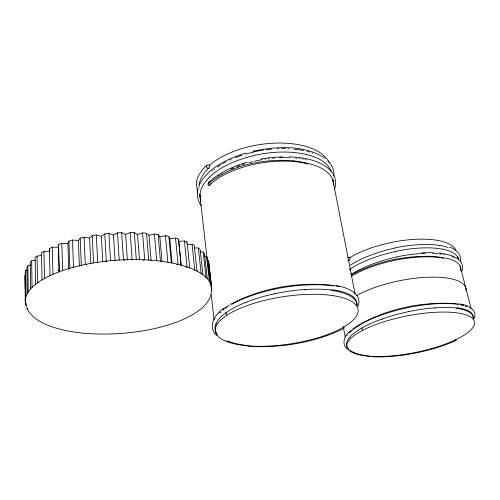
<?xml version="1.0" encoding="UTF-8"?>
<svg xmlns="http://www.w3.org/2000/svg" width="500" height="500" viewBox="0 0 500 500"><rect width="100%" height="100%" fill="white"/><g stroke="black" fill="none" stroke-linecap="round" stroke-linejoin="round"><path stroke-width="0.75" d="M208.8 266.881L208.944 265.381L211.6 291.312A93.481 34.85 -4.2 0 1 211.4 292.275M59.062 271.894L58.331 247.188C57.344 242.138 65.444 243.594 67.844 243.663C68.375 238.75 75.319 240.25 78.338 240.625C80.025 236.106 86.125 237.256 89.594 238.144L92.225 235.644L96.294 235L101.394 236.275L104.75 233.906L108.919 233.487L113.488 235.05L117.494 232.862L121.675 232.675L125.625 234.5L130.194 232.531L134.3 232.575L137.55 234.625C140.925 233.019 146.469 231.513 149.031 235.419L151.1 260.6M333.806 176.25C334.656 170.544 331.994 164.894 328.05 160.881M196.637 181.788L197.006 180.012A68.075 33.644 -8.8 0 1 206.156 165.875A2.581 1.325 -6.4 0 1 209.237 165.056L209.431 165.081M460.275 260.781C461.65 253.95 455.25 248.906 449.444 246.981M186.762 243.219C187.881 239.644 179.462 241.562 178.706 241.425C179.856 236.475 171.831 238.519 169.794 238.863C169.381 234.037 162.45 236.281 159.844 236.844C158.188 232.406 152.119 234.394 149.031 235.419M198.181 188.206C196.438 194.131 197.556 200.837 201.319 205.769M27 270.181L25.644 270.594L25.256 272.188L25.531 298.231M334.306 189.525C336.644 183.988 335.781 177.438 332.294 172.575M461.681 271.719C463.8 267.362 462.219 261.956 458.3 259.2M474.162 318.531C478.106 309.825 467.038 304.819 460.062 304.012M216 324.144L216.175 323.731M358.038 306.244C363.131 293.35 346.125 286.938 336.206 285.625M210.531 296.494C205.406 308.431 193.081 314.881 181.875 320.025C161.225 328.581 138.887 332.35 116.675 333.731C94.931 334.731 72.669 333.713 51.869 326.781C42.013 323.2 31.531 318.1 26.8 308.175M199.456 184.581C208.562 167.144 228.106 158.594 245.994 153.031M346.931 335.531L347.275 334.963M30.838 265L27.856 265.7L26.956 267.306L27.256 293.594M349.6 337.731L349.9 337.375M26.744 307.013L26.163 305.7A93.481 34.85 -4.2 0 1 25.394 302.762L25.269 301.294A93.481 34.85 -4.2 0 1 30.594 288.925L32.044 287.406A93.481 34.85 -4.2 0 1 35.538 284.312L37.506 282.831A93.481 34.85 -4.2 0 1 50.025 275.637L52.938 274.319A93.481 34.85 -4.2 0 1 59.35 271.75L62.675 270.562A93.481 34.85 -4.2 0 1 81.344 265.319L85.281 264.469A93.481 34.85 -4.2 0 1 119.237 260.025L123.481 259.806A93.481 34.85 -4.2 0 1 167.881 262.238L171.337 262.869A93.481 34.85 -4.2 0 1 211.756 289.894M349.025 332.631L350.131 331.438M349.394 331.669C344.3 335.694 341.494 344.162 346.987 349.05M35.156 260.219L31.662 260.819L30.244 262.413L30.594 288.925M219.481 312.769L220.181 312.056M209.219 185.469L210.519 184.237A67.162 31.85 -8.8 0 1 307.994 163.956M350.737 330.838L351.388 330.238M208.75 185.338A2.606 1.288 -6.5 0 1 208.3 183.756C231.675 164.425 263.975 158.569 293.581 160.781M209.288 165.531L209.725 165.138M208.738 182.325C217.731 173.931 229 168.431 240.5 164.35L247.444 162.15M222.544 309.906L224.331 308.475M224.475 307.913C215.4 313.137 206.825 326.819 216.688 335.406M352.8 329.025L353.562 328.413M41.444 255.538L37.044 256.05L35.106 257.6L35.538 284.312M354.363 327.806C384.244 308.988 421.125 301.319 456.169 303.644M225.294 307.762L229.537 304.938M105.156 261.906L106.294 261.144L104.75 233.906M351.287 276.312L351.863 275.963A63.106 21.931 -11.7 0 1 443.75 258.238L443.125 257.913A22.944 8.181 -12.6 0 0 442.131 257.65L442 257.613A48.494 17.069 -12 0 0 431.831 256.394M349.425 257.894L350.019 257.531M49.975 251.119L43.931 251.488L41.513 252.956L42.044 279.856M351.119 275.025C375.625 261.613 404.075 255.581 431.906 256.331M230.694 304.237C261.231 288.006 297.081 281.825 331.394 285.144M343.256 327.356L341.688 328.231A72.181 23.875 -8.7 0 1 220.025 338.031A72.181 23.875 -8.7 0 1 297.125 295.025A72.181 23.875 -8.7 0 1 343.256 327.356A2.544 1.65 -84.6 0 0 343.094 326.7M50.025 275.637L49.363 248.588L52.231 247.231L58.331 247.188M455.613 339.794L453.975 340.556A64.981 18.738 -11.1 0 1 348.594 349.888A64.981 18.738 -11.1 0 1 428.381 312.806A64.981 18.738 -11.1 0 1 455.613 339.794A2.281 1.737 -86.7 0 0 455.412 339.206M245.712 302.694L246.762 302.275M381.844 319.369L382.856 319.012M143.231 260.3L144.694 259.819L142.575 232.906M252.919 151.225C276.569 146.381 303.962 144.444 325.069 158.287M261.388 158.919L268.488 157.838L282.525 156.794M176.619 264.556L178.069 264.35L175.512 238.038M38.994 282.656L37.506 282.831L37.044 256.05M185.644 267.119L187.094 266.981L184.425 240.919M434.681 308.113L435.613 308.044M304.538 289.825L305.637 289.756M187.156 244.438L192.062 244.269L194.275 245.456L197.044 271.181M421.856 252.769L433.344 252.644M194.469 247.938L198.331 248.012L200.081 249.319L202.9 274.781M289.694 156.825C303.781 157.556 319.219 159.856 329.963 169.831M200.244 251.856L203.169 252.081L204.438 253.469L207.288 278.669M438.519 253L443.231 253.619M204.513 256.1L206.55 256.381L207.338 257.831L210.188 282.762M86.688 264.681L85.281 264.469L84.069 237.188M332.775 285.338L339.175 286.575M457.238 303.794L459.281 304.144M443.969 253.738L451.938 255.75L457.581 258.669M207.025 260.538L208.463 260.837L208.75 262.137L211.612 287M461.181 304.544L462.081 304.769M305.719 163.019L305.881 163.069A24.362 12.006 -9.9 0 1 307.131 163.475L308.012 163.9M462.944 305L463.762 305.25M228.969 341.812L228.381 341.6M124.812 260.369L123.481 259.806L121.675 232.675M354.106 352.837L353.694 352.65M247.444 345.85L247.625 345.906A4.431 1.375 -7.9 0 0 247.85 345.956A8.631 2.688 -7.9 0 0 248.106 346L248.938 346.112A28.394 8.994 -8.2 0 0 249.587 346.194L250.081 346.244A53.663 17.387 -8.6 0 0 260.019 346.719C285.175 346.75 310.494 342.331 333.9 333.025A73.9 24.431 -8.7 0 0 343.606 328.444A2.544 0.794 -9.9 0 0 343.656 327.419M466.006 306.069L466.681 306.369M368.219 356.213L368.356 356.275A3.987 1.1 -10.2 0 0 368.531 356.319A7.769 2.15 -10.3 0 0 368.725 356.356L369.375 356.45A25.587 7.156 -10.6 0 0 369.894 356.512L370.288 356.556A48.356 13.731 -10.9 0 0 378.444 356.919C401.331 356.781 424.137 352.3 445.694 344.712A66.544 19.175 -11.2 0 0 455.519 340.725A2.312 0.625 -11.8 0 0 455.925 339.85M197.275 191.275L197.825 192.569M343.206 327.137L343.162 326.969A2.544 1.587 -85.6 0 0 343.038 326.744M457.794 256.894L458.569 259.919M460.131 265.969L471.2 308.931M49.363 248.588L49.819 250.481M348.694 259.713L348.881 260.663A2.394 1.55 55.6 0 1 348.225 260.375M350.469 268.825L350.575 269.375M351.725 275.275L351.863 275.963M362.031 328.175L362.488 330.513M332.856 179.744L355.056 293.812M343.519 327.994L345.181 337.056M208.538 167.906L208.625 168.594M209.638 176.938L209.706 177.5M210.438 183.531L210.519 184.237M226.131 312.962L226.45 315.581M350.056 257.75L350.069 257.913A2.387 1.606 -78.6 0 1 348.919 260.65M208.463 260.837L211.306 285.6M210.725 283.675L210.9 285.2M211.25 288.256L211.6 291.312M199.719 194.037L206.981 257.656M211.144 294.125L214.069 319.731M206.55 256.381L209.4 281.4M203.169 252.081L206.012 277.362M198.331 248.012L201.137 273.562M192.062 244.269L194.812 270.081M187.075 241.969L189.769 267.95M178.569 238.925L181.163 265.156M178.781 242.194L181.062 265.219M169.794 238.863L172.05 262.863M168.863 236.406L171.337 262.869M165.45 235.706L167.881 262.238M159.844 236.844L162.056 261.856M158.125 234.475L160.456 261.144M154.406 233.981L156.688 260.712M146.531 233.188L148.7 260.038M137.55 234.625L139.469 259.962M134.3 232.575L136.294 259.587M130.194 232.531L132.125 259.581M125.625 234.5L127.375 259.956M117.494 232.862L119.237 260.025M113.488 235.05L115.062 260.594M108.919 233.487L110.525 260.706M101.394 236.275L102.794 261.875M96.294 235L97.706 262.269M92.225 235.644L93.575 262.925M89.594 238.144L90.819 263.769M80.188 238.044L81.344 265.319M78.338 240.625L79.394 266.238M72.494 240L73.525 267.256M68.881 241.05L69.856 268.288M67.844 243.663L68.744 269.225M61.812 243.375L62.675 270.562M58.544 244.587L59.35 271.75M52.231 247.231L52.938 274.319M43.931 251.488L44.506 278.438M31.662 260.819L32.044 287.406M27.856 265.7L28.175 292.062M26.137 303.375L26.163 305.7M25.644 270.594L25.919 296.719M25.25 289.106L25 275.419L25.269 301.294M25.356 298.969L25.394 302.762M57.931 270.481A83.787 33.35 -4.8 0 1 58.975 269.975M211.137 293.244A93.481 34.85 -4.2 0 1 210.806 294.212M210.413 295.15A93.481 34.85 -4.2 0 1 210.194 295.619M27.887 308.969A93.481 34.85 -4.2 0 1 27.3 308.044M352.113 273.837A63.025 22.044 -13.2 0 1 396.25 257.113M350.763 273.825A2.419 1.581 56.6 0 1 351.262 273.769M349.719 257.712A62.506 22.906 -11.9 0 1 412.369 239.488A62.506 22.906 -11.9 0 1 455.869 250.075M347.731 260.906A62.631 24.125 -12 0 1 348.231 260.569M350.381 265.087A62.731 22.531 -13.3 0 1 394.269 248.206M443.194 254.294A62.975 20.838 -11.7 0 1 444.237 254.494M451.887 256.769A62.975 20.838 -11.7 0 1 453.344 257.444M396.287 256.975A63 21.144 -12.7 0 1 425.312 253.369M432.812 253.4A63 21.144 -12.7 0 1 437.837 253.725M439.619 253.912A63 21.144 -12.7 0 1 441.331 254.137M349.438 269.619A62.931 23.65 -11.9 0 1 349.944 269.288M349.875 269.262A62.881 23.25 -12.9 0 1 395.213 251.644M395.262 251.475A62.838 22.319 -13.2 0 1 442.131 249.131M442.287 249.088A62.812 21.431 -12.8 0 1 458.488 259.719M439.875 245.406A62.675 21.337 -11.8 0 1 448.044 247.512M394.306 248.05A62.7 21.644 -12.8 0 1 439.769 245.45M347.731 257.712A2.4 0.931 -10.8 0 1 349.6 257.481M444.506 257.869A63.113 20.931 -12.7 0 1 460.581 270.544M349.619 337.4A64.931 20.175 -11.8 0 1 361.613 328.137A64.9 19.863 -12.2 0 1 381.519 319.225M455.156 339.769A2.319 1.412 64.3 0 1 455.519 340.725M361.9 323.569A64.725 19.169 -12.6 0 1 407.488 307.75M350.125 332.269A64.769 20.131 -12.2 0 1 362.031 323.625M456.219 308.2A64.825 19.019 -11.2 0 1 473.338 319.469M457.194 307.769A64.819 17.969 -12.1 0 1 472.975 317.7M454.294 303.881A64.681 17.887 -11.2 0 1 458.475 304.488M460.375 304.862A64.681 17.887 -11.2 0 1 462.994 305.525M465.312 306.3A64.681 17.887 -11.2 0 1 466.012 306.581M407.537 307.631A64.694 18.219 -12.2 0 1 454.106 303.969M382.506 318.856A64.875 19.4 -12.5 0 1 408.537 311.663M408.6 311.637A64.856 18.869 -12.6 0 1 434.981 307.838M435.925 307.769A64.837 18.337 -12.4 0 1 456.575 308.019M368.594 355.994A65.031 19.856 -10.2 0 1 354.4 352.738M353.931 352.525A65 20.181 -10.7 0 1 349.806 350.1M348.925 349.319A65 20.181 -10.7 0 1 346.938 346.269A64.963 20.294 -11.2 0 1 349.331 337.75M455.337 339.175A2.281 1.688 -87.7 0 1 455.462 339.431M356.413 295.669A63.8 20.781 -11.5 0 1 426.987 277.275A63.8 20.781 -11.5 0 1 465.988 290.856M208.3 183.756A2.619 1.831 46.4 0 1 209.731 181.962M209.456 165.375A66.475 32.825 -8.8 0 1 276.731 143.075A66.475 32.825 -8.8 0 1 329.1 162.669M199.031 187.431A66.612 34.062 -8.7 0 1 208.175 168.506M200.325 197.15A66.787 33.531 -9.8 0 1 199.806 194.725M332.769 179.575A66.969 31.113 -7.8 0 1 332.863 181.081M254.731 161.088A67.05 31.212 -10 0 1 262.406 159.588M264.981 159.175A67.05 31.212 -10 0 1 265.844 159.05M268.412 158.706A67.05 31.212 -10 0 1 269.275 158.6M272.712 158.238A67.05 31.212 -10 0 1 274.425 158.088M279.519 157.775A67.05 31.212 -10 0 1 290.225 157.769M295.719 158.15A67.05 31.212 -10 0 1 296.488 158.225M299.494 158.581A67.05 31.212 -10 0 1 300.238 158.688M302.413 159.025A67.05 31.212 -10 0 1 303.131 159.15M305.238 159.55A67.05 31.212 -10 0 1 305.925 159.694M218.481 176.031A67.088 32.175 -10.3 0 1 219.069 175.644M221.5 174.125A67.088 32.175 -10.3 0 1 222.125 173.75M230.925 169.188A67.088 32.175 -10.3 0 1 233.85 167.9M236.869 166.681A67.088 32.175 -10.3 0 1 239.969 165.525M242.344 164.7A67.088 32.175 -10.3 0 1 244.756 163.919M248.85 162.712A67.088 32.175 -10.3 0 1 253.025 161.619M200.994 201.388A66.956 33.587 -8.7 0 1 209.269 177.419M209.225 177.381A66.912 33.325 -9.8 0 1 253.719 155.706M253.719 155.55A66.875 32.444 -10.3 0 1 306.788 154.65M306.919 154.613A66.838 31.494 -10 0 1 331.369 172.306M331.006 170.281A66.625 31.612 -7.8 0 1 331.144 171.425M307.087 151.356A66.669 31.256 -9 0 1 309.619 152.094M312.031 152.9A66.669 31.256 -9 0 1 312.619 153.112M253.356 151.969A66.706 31.706 -10 0 1 263.562 150.062M266.125 149.706A66.706 31.706 -10 0 1 271.544 149.113M277.194 148.725A66.706 31.706 -10 0 1 278.875 148.656M281.375 148.6A66.706 31.706 -10 0 1 285.481 148.613M287.906 148.688A66.706 31.706 -10 0 1 288.706 148.725M294.175 149.131A66.706 31.706 -10 0 1 303.656 150.588M211.969 171.031A66.75 32.663 -10.3 0 1 212.469 170.619M214.013 169.4A66.75 32.663 -10.3 0 1 214.544 168.994M217.325 167.019A66.75 32.663 -10.3 0 1 220.944 164.719M222.856 163.606A66.75 32.663 -10.3 0 1 226.194 161.819M229.694 160.119A66.75 32.663 -10.3 0 1 231.137 159.462M235.6 157.6A66.75 32.663 -10.3 0 1 241.838 155.344M245.875 154.081A66.75 32.663 -10.3 0 1 253.35 152.119M209.806 165.5A2.581 1.325 -76.2 0 1 208.656 168.588A2.594 1.787 45.6 0 1 206.15 165.875M209.156 185.075A2.606 1.338 -80.3 0 1 209.15 184.769A2.606 1.294 -78.2 0 0 209.181 185.463M197.738 190.888A66.419 32.812 -8.7 0 1 196.812 181.781M293.525 160.856A51.594 24.887 -9.1 0 1 305.738 163M308.562 163.581A67.181 30.994 -10 0 1 333.294 182.031A67.138 30.562 -8.9 0 1 333.5 185.056M216.012 323.744A72.125 25.569 -9.2 0 1 225.763 312.931M343.406 327.725A2.556 1.781 62.7 0 1 343.612 328.444M226.194 307.8A71.894 24.644 -10.2 0 1 227.213 307.106M231.675 304.369A71.894 24.644 -10.2 0 1 273.944 289.344M220.712 312.419A71.938 25.612 -9.6 0 1 221.081 312.069M223.512 309.956A71.938 25.612 -9.6 0 1 223.95 309.6M225.819 308.2A71.938 25.612 -9.6 0 1 226.312 307.85M330.931 290.219A71.981 24.219 -8.7 0 1 357.2 305.725M331.887 289.713A71.994 23.238 -9.8 0 1 356.756 302.6M356.763 302.625A71.95 22.756 -8.9 0 1 356.525 305.744M329.244 285.4A71.8 23.025 -8.9 0 1 333.325 285.975M273.962 289.225A71.844 23.544 -9.9 0 1 329.056 285.494M225.787 312.913A72.1 25.3 -9.7 0 1 245.338 302.556M246.356 302.131A72.075 24.85 -10 0 1 274.381 293.819M274.438 293.794A72.05 24.288 -10.2 0 1 304.738 289.531M305.856 289.462A72.031 23.688 -10.1 0 1 331.275 290.006M247.756 345.581A72.206 24.938 -7.6 0 1 229.356 341.7M228.7 341.444A72.175 25.381 -8.1 0 1 226.794 340.694M217.481 334.375A72.175 25.381 -8.1 0 1 217.262 334.106M216.85 333.525A72.15 25.6 -8.6 0 1 215.844 324.156"/></g></svg>
